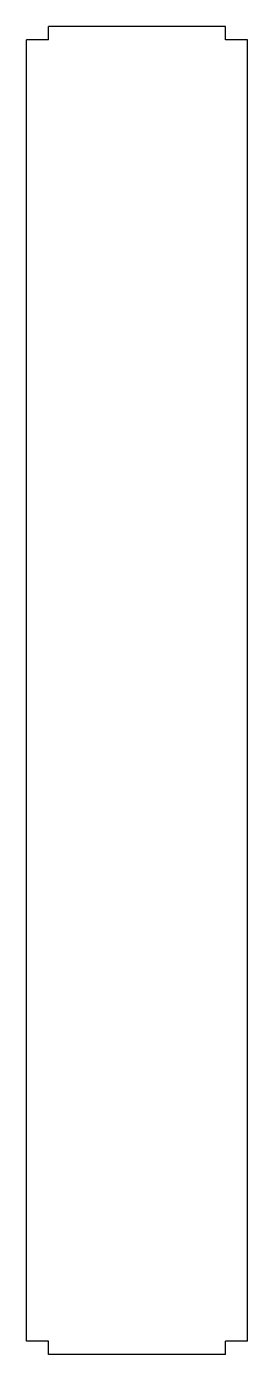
# Model space of a CAD drawing. Extents: x -25 to 25, y -150 to 150.
import ezdxf

# ---------------------------------------------------------------- set-up
doc = ezdxf.new("R2010")
doc.units = 0
doc.layers.add('VISIBLE', color=7, linetype='CONTINUOUS')

msp = doc.modelspace()

# ---------------------------------------------------------------- linework, layer by layer
at = {"layer": 'VISIBLE'}
for p, q in [((20, 150), (-20, 150)), ((-20, 147), (-20, 150)), ((20, 147), (20, 150)), ((-20, 147), (-25, 147)), ((-25, -147), (-25, 147)), ((25, 147), (20, 147)), ((25, -147), (25, 147)), ((-20, -147), (-25, -147)), ((-20, -150), (-20, -147)), ((20, -150), (20, -147)), ((25, -147), (20, -147)), ((20, -150), (-20, -150))]:
    msp.add_line(p, q, dxfattribs=at)

doc.saveas('drawing.dxf')
